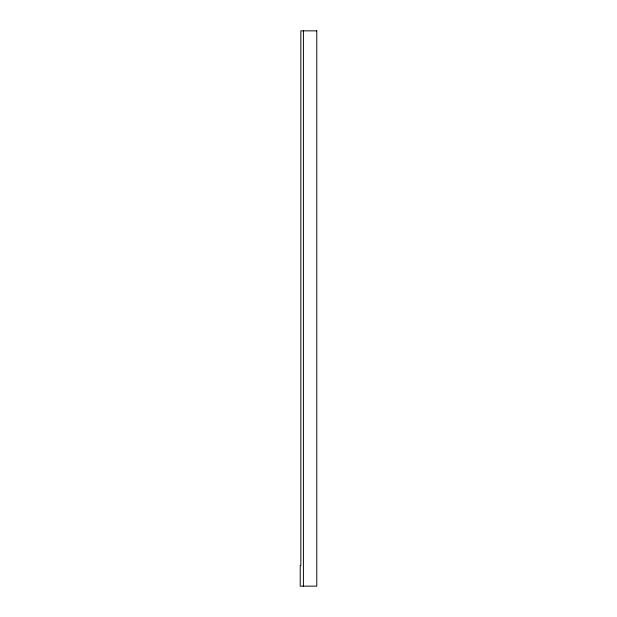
<?xml version="1.0" encoding="UTF-8"?>
<svg xmlns="http://www.w3.org/2000/svg" width="617" height="617" viewBox="0 0 617 617"><rect width="100%" height="100%" fill="white"/><g stroke="black" fill="none" stroke-linecap="round" stroke-linejoin="round"><path stroke-width="0.93" d="M303.41 30.85L303.41 586.15M316.776 30.85L300.841 30.85L300.841 565.581L300.224 565.581L300.224 586.15L316.776 586.15L316.776 30.85"/></g></svg>
